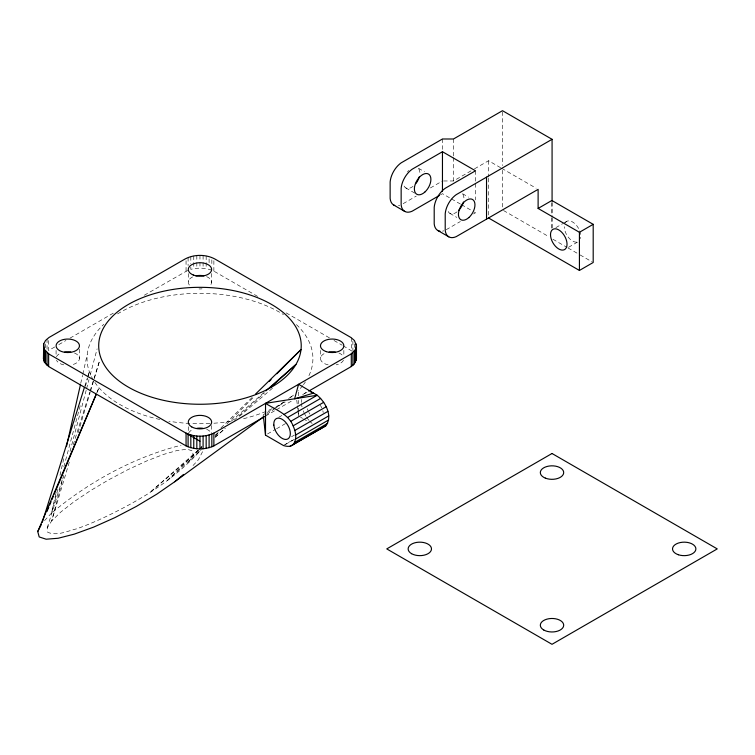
<?xml version="1.0" encoding="UTF-8"?>
<svg xmlns="http://www.w3.org/2000/svg" width="755" height="755" viewBox="0 0 755 755"><rect width="100%" height="100%" fill="white"/><g stroke="black" fill="none" stroke-linecap="round" stroke-linejoin="round"><path stroke-width="0.57" stroke-dasharray="3.77 2.83" d="M298.555 416.052L298.555 412.683M298.555 411.56L298.565 408.2M298.565 403.708L298.565 400.348M298.574 395.828L298.574 390.042M55.842 493.657L51.434 513.183L44.3 520.884M59.994 475.282L64.401 455.756M80.728 383.389L82.54 375.348M82.805 374.197L87.212 354.671M63.741 475.32L51.708 520.893L47.206 527.811L47.669 532.266C57.238 536.39 67.525 530.907 76.916 528.755C95.828 521.96 113.901 513.136 131.493 503.472C157.323 489.268 181.379 471.837 201.085 449.791M70.045 451.396L86.287 389.882M86.58 388.74L88.986 379.623M90.194 375.075L97.102 348.867M57.805 489.41L51.434 513.183C89.043 481.794 133.475 457.36 181.077 445.233M63.864 466.76L80.54 404.482M85.391 386.371L87.514 378.444M87.816 377.311L89.326 371.649L87.571 377.273M69.271 462.211L51.708 520.893L60.881 511.975L74.094 501.66L90.44 490.674L108.814 479.746L127.963 469.619L146.583 461.003L163.391 454.463L177.265 450.461L187.24 449.263L192.638 450.943L193.101 455.407L188.599 462.324M78.048 432.87L90.204 392.241M90.534 391.118L99.99 359.522M84.768 386.267L87.221 378.397M47.206 527.811L63.033 477.32M73.235 444.78L89.76 392.043M90.119 390.92L99.962 359.503M97.159 392.081L98.99 387.73L96.687 393.138M202.557 451.669L198.386 459.767L191.251 467.468M215.251 435.597L219.412 431.416M226.906 423.904L254.388 396.337M198.235 450.207L166.213 481.548L201.028 450.14M199.075 449.376L201.604 446.903M220.979 427.925L252.151 397.404M214.948 437.57L225.396 428.142M234.097 420.29L264.561 392.798M198.537 449.876L149.868 492.543L200.028 449.867M199.424 449.093L202.085 446.771M215.354 435.135L219.78 431.256M231.285 421.167L264.033 392.458M215.251 436.909L225.103 428.529M239.439 416.335L274.376 386.607M266.76 414.504L275.301 408.266M276.245 407.568L283.842 402.019M288.589 398.555L293.336 395.091M54.737 346.96L48.631 350.48L48.631 337.768M58.805 344.61L65.93 340.496M70.007 338.146L113.778 312.872M144.318 295.243L188.099 270.224M403.17 203.661L416.269 196.102M430.369 187.957L442.458 180.974M443.562 180.974L453.481 180.974L473.517 169.413M474.517 168.827L488.542 160.73L500.678 167.742M440.439 194.865L442.458 193.695L450.471 198.32M446.224 229.69L460.361 221.526M473.489 213.948L475.508 212.778L472.507 211.041M555.878 227.623L562.768 223.64M563.749 223.074L566.703 221.375M263.221 414.731L266.222 412.994M267.223 412.419L285.248 402.009M265.524 416.062L275.537 410.276M276.538 409.701L291.562 401.028M302.632 394.639L307.7 391.713M568.543 247.291L577.396 242.176M278.623 417.355L282.634 415.042M267.506 433.974L275.518 429.35M276.519 428.774L286.532 422.989M291.505 436.749L294.507 435.012M283.54 445.403L294.563 439.042M285.55 444.412L294.563 439.212M257.644 296.413L213.873 271.139C206.757 267.751 198.414 267.412 190.826 269.337L190.826 264.712M501.697 168.327L536.088 188.184M503.509 210.503L549.036 236.787M552.896 239.231L566.996 247.376M568.005 247.951L579.094 254.35M580.095 254.935L592.194 261.919M418.459 168.261L424.47 171.725M462.522 193.695L468.534 197.168M451.471 198.905L460.493 204.105M461.494 204.68L471.507 210.466M405.775 187.919L414.788 193.12M449.838 213.354L456.85 217.402M286.154 312.872L329.926 338.146M333.993 340.496L342.138 345.195M343.157 345.781L352.887 351.66M300.556 417.213L302.566 418.364M303.567 418.95L306.568 420.686M201.123 446.29L201.981 449.518M296.781 400.178L297.281 404.718M297.413 405.85L297.791 409.248M297.923 410.38L298.423 414.92M552.075 202.349L552.075 216.364M552.075 217.525L552.075 228.029M551.886 202.802L551.886 216.676M551.886 217.836L551.886 228.237M502.5 111.863L502.5 165.562M502.5 170.234L502.5 207.587M488.542 160.73L488.542 177.085M488.542 178.255L488.542 215.637M475.508 170.8L475.508 182.465M475.508 183.625L475.508 199.952M453.481 138.995L453.481 156.493M453.481 157.653L453.481 180.974M442.458 138.995L442.458 150.66M354.425 343.987L354.425 347.46M352.887 341.251L352.887 350.509M351.301 337.768L351.301 350.48M343.846 350.424L343.846 356.2M320.479 350.424L320.479 358.512M213.873 260.73L213.873 271.139M211.834 259.824L211.834 265.6M211.608 273.489L211.608 282.738M211.645 425.584L211.645 432.521M209.097 258.927L209.097 263.552M206.162 255.964L206.162 268.686M203.095 255.567L203.095 261.353M203.095 262.504L203.095 268.289M199.962 255.435L199.962 261.221M199.962 262.372L199.962 268.157M196.828 255.567L196.828 261.353M196.828 262.504L196.828 268.289M193.761 255.964L193.761 268.686M190.826 256.615L190.826 263.552M188.316 273.546L188.316 281.643M188.278 426.745L188.278 432.521M188.099 257.512L188.099 265.6M186.06 260.73L186.06 271.139M79.454 349.244L79.454 358.493M56.087 350.433L56.087 356.218M47.046 338.938L47.046 350.509M45.498 343.987L45.498 348.612M343.45 360.258A11.684 6.748 0 0 1 336.154 364.854M328.17 364.854A11.684 6.748 0 0 1 320.573 359.399A11.684 6.748 0 0 1 325.462 352.991M338.863 352.991A11.684 6.748 0 0 1 343.45 356.766M206.615 276.641A11.684 6.748 0 0 1 209.579 286.032M202.057 288.825A11.684 6.748 0 0 1 199.009 288.92M189.401 285.079A11.684 6.748 0 0 1 194.063 276.368M74.443 352.981A11.684 6.748 0 0 1 79.284 359.673A11.684 6.748 0 0 1 70.819 365.024M63.807 364.863A11.684 6.748 0 0 1 56.493 360.277M56.474 356.785A11.684 6.748 0 0 1 61.042 353M188.674 433.087A11.684 6.748 0 0 1 193.261 429.312M206.662 429.312A11.684 6.748 0 0 1 211.249 433.087M296.432 324.593A112.948 65.213 0 0 1 308.323 376.924M305.407 381.898A112.948 65.213 0 0 1 303.416 384.691M302.708 385.607A112.948 65.213 0 0 1 297.914 390.986M293.468 395.101A112.948 65.213 0 0 1 289.137 398.546M284.38 401.839A112.948 65.213 0 0 1 276.075 406.7M272.083 408.71A112.948 65.213 0 0 1 267.015 410.994M265.968 411.437A112.948 65.213 0 0 1 240.864 419.299M230.728 421.262A112.948 65.213 0 0 1 211.041 423.413M209.862 423.48A112.948 65.213 0 0 1 190.968 423.517M189.798 423.461A112.948 65.213 0 0 1 168.837 421.205M159.739 419.45A112.948 65.213 0 0 1 93.865 380.888M93.242 379.878A112.948 65.213 0 0 1 103.794 324.32M117.553 313.92A112.948 65.213 0 0 1 283.512 314.627M312.136 423.461A19.413 11.212 60 0 1 309.569 421.016M308.927 420.29A19.413 11.212 60 0 1 306.511 417.1M305.964 416.25A19.413 11.212 60 0 1 304.473 413.58M304.029 412.674A19.413 11.212 60 0 1 303.246 410.833M302.019 406.907A19.413 11.212 60 0 1 301.462 403.538M301.396 402.472A19.413 11.212 60 0 1 301.547 399.452M304.407 393.6A19.413 11.212 60 0 1 307.002 392.232M309.927 414.155A11.684 6.748 60 0 1 308.889 412.4M308.446 411.494A11.684 6.748 60 0 1 307.408 408.71M320.28 405.256A11.684 6.748 60 0 1 321.772 407.917M322.81 410.701A11.684 6.748 60 0 1 323.216 412.532M399.763 205.369A17.525 10.117 -60 0 1 398.413 205.709M418.77 168.894A11.684 6.748 -60 0 1 419.752 174.754M413.051 186.362A11.684 6.748 -60 0 1 403.632 184.871M407.483 171.923A11.684 6.748 -60 0 1 408.795 170.46M443.836 230.803A17.525 10.117 -60 0 1 442.477 231.143M462.834 194.337A11.684 6.748 -60 0 1 463.815 200.198M457.115 211.806A11.684 6.748 -60 0 1 447.706 210.315M576.669 242.138A11.684 6.748 60 0 1 564.278 226.717M565.382 222.593A11.684 6.748 60 0 1 579.312 229.926M579.698 230.851A11.684 6.748 60 0 1 580.519 238.571"/><path stroke-width="1.13" d="M265.505 435.135L265.534 403.349L317.204 395.252C325.424 402.085 333.163 415.986 325.811 425.811L292.761 444.893C290.128 447.177 286.192 446.337 283.54 445.573L265.505 435.135L263.344 415.863M292.761 444.893C297.63 439.674 295.649 431.69 293.138 425.82C288.325 414.004 275.5 409.654 265.534 403.349M265.524 416.062L213.873 445.884C205.218 449.886 194.714 449.886 186.06 445.884L48.631 366.543L44.375 362.098L43.46 358.512L43.686 343.987L45.498 340.524L48.971 337.504L183.437 259.928C193.233 253.878 206.7 253.878 216.487 259.928L350.952 337.504L354.425 340.524L356.473 345.79L356.473 358.512L354.425 363.787L351.301 366.543L308.71 391.128M43.46 358.512L43.686 356.709M356.473 345.79L355.558 349.376L350.952 354.076L216.487 431.662C206.7 437.711 193.233 437.711 183.437 431.662L48.971 354.076L44.375 349.376L43.46 345.79M66.468 446.564L80.474 384.531M42.28 522.328L84.409 387.391M46.952 511.512L48.773 507.162M49.688 504.991L51.057 501.735M51.972 499.565L53.341 496.309M54.256 494.138L96.244 394.252L37.75 531.548L39.184 536.928L46.149 539.212L58.144 538.258L74.367 534.115L93.714 527.084L114.864 517.637L136.372 506.407L156.776 494.176L174.688 481.766L262.957 417.279M37.75 531.548L41.402 524.461M269.375 381.303L271.045 379.623M276.868 373.782L301.018 349.556A101.264 58.465 0 0 0 155.077 293.384A101.264 58.465 0 0 0 143.799 394.44A101.264 58.465 0 0 0 301.018 349.556L255.52 394.101M270.649 387.306L295.894 364.533L265.798 390.911M174.688 481.766L183.55 474.433M439.957 231.209A17.525 10.117 -60 0 1 434.2 223.905L434.2 207.37A17.525 10.117 -60 0 1 445.214 188.288L475.508 170.8L442.458 151.717L412.164 169.214A17.525 10.117 -60 0 0 401.15 188.288L401.15 204.831A17.525 10.117 -60 0 0 412.164 211.192L439.429 195.451M552.075 201.189L552.075 139.316L456.237 194.648A17.525 10.117 -60 0 0 445.214 213.731L445.214 230.266A17.525 10.117 -60 0 0 456.237 236.626L538.117 189.354L538.117 208.437L579.425 232.285L593.194 224.339L593.194 262.495L579.425 270.45L488.542 217.978M538.117 208.437L551.886 200.49L593.194 224.339M284.154 414.335L317.204 395.252L298.584 384.267L294.629 398.791L313.627 393.091A19.413 11.212 60 0 0 310.984 392.204M287.598 417.477L320.648 398.404M290.656 421.394L323.706 402.321M293.138 425.82L326.179 406.737M294.856 430.444L327.906 411.362M295.705 434.955L328.755 415.873M295.62 439.042L328.67 419.959M294.62 442.43L327.67 423.347M290.165 446.262L325.811 425.811M552.075 139.316L502.5 110.692L453.481 138.995L442.458 138.995L401.15 162.853A17.525 10.117 -60 0 0 390.137 181.936L390.137 198.471A17.525 10.117 -60 0 0 394.742 205.492M393.695 205.02L404.708 211.381M437.758 230.464L448.781 236.825M199.962 441.194L186.06 433.172L186.06 445.884M356.247 356.709L356.473 358.512M579.425 232.285L579.425 270.45M486.531 177.161L486.531 219.139M442.458 151.717L442.458 191.364M356.247 343.987L356.247 360.324M355.558 349.376L355.558 362.098M354.425 351.066L354.425 363.787M352.887 352.651L352.887 365.373M351.301 353.821L351.301 366.543M213.873 433.172L213.873 445.884M211.834 434.078L211.834 446.8M209.097 434.974L209.097 447.696M206.162 435.626L206.162 448.347M203.095 436.022L203.095 448.744M199.962 436.154L199.962 448.876M196.828 436.022L196.828 448.744M193.761 435.626L193.761 448.347M190.826 434.974L190.826 447.696M188.099 434.078L188.099 446.8M48.631 353.821L48.631 366.543M47.046 352.651L47.046 365.373M45.498 351.066L45.498 363.787M44.375 349.376L44.375 362.098M43.686 343.987L43.686 360.324M329.133 352A11.684 6.748 0 0 1 335.182 352M195.904 275.868A11.684 6.748 0 0 1 203.897 275.839M64.713 352A11.684 6.748 0 0 1 70.762 351.99M196.942 428.321A11.684 6.748 0 0 1 202.991 428.321M419.384 176.576A11.684 6.748 -60 0 1 415.75 183.673M463.447 202.019A11.684 6.748 -60 0 1 458.502 210.57M552.009 453.5L386.758 548.904L552.009 644.308L717.25 548.904L552.009 453.5M326.32 351.641A11.684 6.748 0 0 0 343.846 345.79A11.684 6.748 0 0 0 326.32 339.948A11.684 6.748 0 0 0 326.32 351.641M193.318 275.018A11.684 6.748 0 0 0 211.608 270.026A11.684 6.748 0 0 0 194.969 263.372A11.684 6.748 0 0 0 193.318 275.018M59.532 350.575A11.684 6.748 0 0 0 79.067 347.526A11.684 6.748 0 0 0 64.713 339.288A11.684 6.748 0 0 0 59.532 350.575M191.704 426.886A11.684 6.748 0 0 0 211.249 423.866A11.684 6.748 0 0 0 196.942 415.599A11.684 6.748 0 0 0 191.704 426.886M678.358 554.746A11.684 6.748 0 0 0 695.884 548.904A11.684 6.748 0 0 0 678.358 543.062A11.684 6.748 0 0 0 678.358 554.746M545.355 478.123A11.684 6.748 0 0 0 563.655 473.13A11.684 6.748 0 0 0 547.007 466.477A11.684 6.748 0 0 0 545.355 478.123M411.569 553.679A11.684 6.748 0 0 0 431.105 550.631A11.684 6.748 0 0 0 416.76 542.392A11.684 6.748 0 0 0 411.569 553.679M543.742 629.991A11.684 6.748 0 0 0 563.296 626.971A11.684 6.748 0 0 0 548.979 618.704A11.684 6.748 0 0 0 543.742 629.991M273.848 425.074A11.684 6.748 60 0 0 286.938 439.306A11.684 6.748 60 0 0 285.39 421.979A11.684 6.748 60 0 0 273.848 425.074M424.772 192.138A11.684 6.748 -60 0 0 428.472 174.037A11.684 6.748 -60 0 0 414.655 186.296A11.684 6.748 -60 0 0 424.772 192.138M468.836 217.582A11.684 6.748 -60 0 0 472.545 199.48A11.684 6.748 -60 0 0 458.719 211.74A11.684 6.748 -60 0 0 468.836 217.582M550.508 234.673A11.684 6.748 60 0 0 562.9 250.094A11.684 6.748 60 0 0 562.9 233.569A11.684 6.748 60 0 0 550.508 234.673"/></g></svg>
